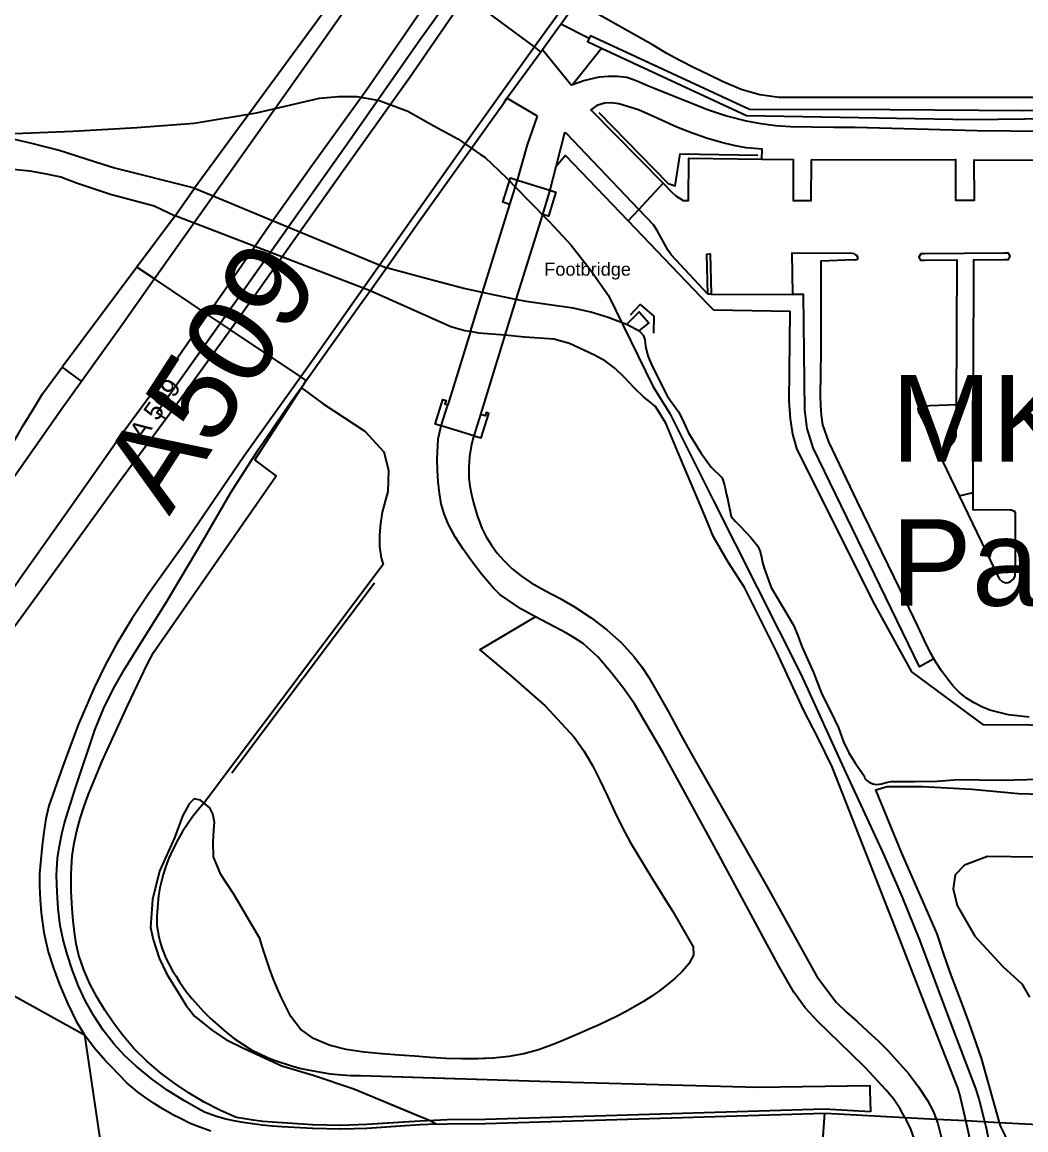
# Model space of a CAD drawing. Header units: millimetres. Extents: x 111502 to 977541, y 8702 to 1044108.
# Drawn here: x 489113.6 to 489229.6, y 240366.6 to 240494.7 of the extents above; entities that cross this region are included whole.
import ezdxf

# ---------------------------------------------------------------- set-up
doc = ezdxf.new("R2010")
doc.units = ezdxf.units.MM
doc.header["$LTSCALE"] = 0.25
doc.linetypes.add('DASHED2', pattern=[9.525, 6.35, -3.175])
doc.layers.add('E HVSS As Laid HV', color=10, linetype='Continuous')
doc.layers.add('X HVSS Site Background', color=8, linetype='Continuous')
doc.styles.add('Arial', font='arial.ttf')
doc.styles.add('OS Master Map$1$Standard', font='txt')

# ---------------------------------------------------------------- blocks, each defined once
blk = doc.blocks.new('OS MAP 060722')
at = {"layer": 'X HVSS Site Background', "flags": 128}
for points in [[(322.97, 1349.19), (313.62, 1351.54), (313.62, 1351.54), (311.52, 1352.19), (311.52, 1352.19), (307.22, 1353.59), (307.22, 1353.59), (305.52, 1353.99), (305.52, 1353.99), (304.02, 1354.39), (304.02, 1354.39), (301.52, 1354.99)], [(420.08, 1359.67), (417.22, 1359.66), (417.22, 1359.66), (390.55, 1359.66), (390.55, 1359.66), (388.32, 1359.97), (388.32, 1359.97), (386.16, 1360.6), (386.16, 1360.6), (384.08, 1361.49), (384.08, 1361.49), (382.43, 1362.28), (382.43, 1362.28), (380.79, 1363.08), (380.79, 1363.08), (379.16, 1363.91), (379.16, 1363.91), (377.56, 1364.78), (377.56, 1364.78), (376, 1365.73), (376, 1365.73), (369.13, 1369.57)], [(365.31, 1368.17), (369.23, 1373.69)], [(375.51, 1383.61), (374.51, 1382.42), (374.51, 1382.42), (373.05, 1380.51), (373.05, 1380.51), (371.63, 1378.58), (371.63, 1378.58), (368.11, 1373.69), (368.11, 1373.69), (368.11, 1373.68), (368.11, 1373.68), (364.6, 1368.78), (364.6, 1368.78), (362.27, 1365.52)], [(344.4, 1378.84), (341.47, 1374.44), (341.47, 1374.44), (340.92, 1373.69), (340.92, 1373.69), (322.97, 1349.19)], [(345.91, 1377.72), (345.44, 1377.03), (345.44, 1377.03), (343.09, 1373.69), (343.09, 1373.69), (337.96, 1366.38), (337.96, 1366.38), (326.84, 1350.67), (326.84, 1350.67), (318.36, 1338.69)], [(324.48, 1334.59), (326.11, 1336.94), (326.11, 1336.94), (331.52, 1344.77), (331.52, 1344.77), (336.32, 1351.53), (336.32, 1351.53), (342.84, 1360.57), (342.84, 1360.57), (347.33, 1367.04), (347.33, 1367.04), (351.67, 1373.42)], [(353.25, 1372.24), (349.02, 1366.3), (349.02, 1366.3), (340.63, 1354.28), (340.63, 1354.28), (330.42, 1339.88), (330.42, 1339.88), (325.96, 1333.59)], [(354.32, 1371.44), (347.84, 1361.99), (347.84, 1361.99), (340.26, 1351.33), (340.26, 1351.33), (328.38, 1334.56), (328.38, 1334.56), (327.12, 1332.81)], [(362.27, 1365.52), (354.32, 1371.44)], [(363.18, 1365.22), (364.96, 1367.69), (364.96, 1367.69), (365.31, 1368.17)], [(368.58, 1366.49), (365.31, 1368.17)], [(456.08, 1358.31), (456.07, 1358.43), (456.07, 1358.43), (439.66, 1358.28), (439.66, 1358.28), (418.74, 1358.14), (418.74, 1358.14), (403.39, 1358.25), (403.39, 1358.25), (387.12, 1358.3), (387.12, 1358.3), (368.74, 1366.79), (368.74, 1366.79), (368.58, 1366.49)], [(362.27, 1365.52), (355.15, 1355.55), (355.15, 1355.55), (347.77, 1345.15), (347.77, 1345.15), (336.8, 1329.54), (336.8, 1329.54), (335.25, 1327.37)], [(363, 1364.97), (362.27, 1365.52)], [(366.66, 1361.19), (370, 1365.39)], [(368.58, 1366.49), (368.38, 1366.14), (368.38, 1366.14), (370, 1365.39)], [(370, 1365.39), (386.77, 1357.59), (386.77, 1357.59), (412.78, 1357.13), (412.78, 1357.13), (440.46, 1357.48), (440.46, 1357.48), (441.79, 1357.48)], [(359.09, 1359.58), (363, 1364.97)], [(363, 1364.97), (363.18, 1365.22)], [(363.18, 1365.22), (366.51, 1361.14), (366.51, 1361.14), (366.66, 1361.19)], [(366.66, 1361.19), (367.98, 1361.64), (367.98, 1361.64), (369.8, 1362.05), (369.8, 1362.05), (370.83, 1362.13), (370.83, 1362.13), (371.87, 1362.15), (371.87, 1362.15), (372.93, 1362.04), (372.93, 1362.04), (373.71, 1361.76), (373.71, 1361.76), (374.48, 1361.44), (374.48, 1361.44), (375.24, 1361.1), (375.24, 1361.1), (376.01, 1360.78), (376.01, 1360.78), (382.27, 1358.3), (382.27, 1358.3), (384.47, 1357.56), (384.47, 1357.56), (386.72, 1356.99), (386.72, 1356.99), (388.42, 1356.66), (388.42, 1356.66), (390.14, 1356.44), (390.14, 1356.44), (391.87, 1356.33), (391.87, 1356.33), (394.36, 1356.28), (394.36, 1356.28), (396.85, 1356.26), (396.85, 1356.26), (399.34, 1356.23), (399.34, 1356.23), (413.44, 1355.87), (413.44, 1355.87), (421.17, 1355.8)], [(345.15, 1339.98), (348.99, 1345.42), (348.99, 1345.42), (358.75, 1359.1), (358.75, 1359.1), (359.09, 1359.58)], [(362.62, 1357.5), (359.09, 1359.58)], [(388.54, 1352.55), (388.58, 1353.7), (388.58, 1353.7), (386.72, 1353.86), (386.72, 1353.86), (385.29, 1354.12), (385.29, 1354.12), (383.89, 1354.46), (383.89, 1354.46), (382.14, 1354.97), (382.14, 1354.97), (380.43, 1355.57), (380.43, 1355.57), (378.73, 1356.23), (378.73, 1356.23), (376.52, 1357.26), (376.52, 1357.26), (374.29, 1358.26), (374.29, 1358.26), (372.02, 1358.96), (372.02, 1358.96), (371.18, 1359.04), (371.18, 1359.04), (370.35, 1359.01), (370.35, 1359.01), (369.49, 1358.76), (369.49, 1358.76), (368.78, 1358.26), (368.78, 1358.26), (377.15, 1349.75)], [(302.02, 1351.39), (303.92, 1351.19), (303.92, 1351.19), (305.62, 1350.89), (305.62, 1350.89), (307.52, 1350.49), (307.52, 1350.49), (309.32, 1349.79), (309.32, 1349.79), (313.27, 1348.49), (313.27, 1348.49), (318.32, 1347.14), (318.32, 1347.14), (320.72, 1345.99)], [(369.69, 1357.95), (377.72, 1349.72), (377.72, 1349.72), (378.53, 1349.46), (378.53, 1349.46), (379.09, 1353.15), (379.09, 1353.15), (388.08, 1353)], [(360.29, 1350.12), (361.46, 1354.22), (361.46, 1354.22), (362.62, 1357.5)], [(374.33, 1346.73), (365.96, 1355.5), (365.96, 1355.5), (365.74, 1355.59), (365.74, 1355.59), (364.74, 1351.67)], [(373.1, 1345.42), (365.86, 1352.98), (365.86, 1352.98), (364.74, 1351.67)], [(377.15, 1349.75), (378.12, 1348.76), (378.12, 1348.76), (378.59, 1348.32), (378.59, 1348.32), (379.45, 1347.76), (379.45, 1347.76), (379.75, 1347.76), (379.75, 1347.76), (380.05, 1347.76), (380.05, 1347.76), (380.1, 1352.66), (380.1, 1352.66), (388.54, 1352.55)], [(388.54, 1352.55), (392.18, 1352.51), (392.18, 1352.51), (392.18, 1347.76), (392.18, 1347.76), (394.25, 1347.76), (394.25, 1347.76), (394.3, 1352.46), (394.3, 1352.46), (410.92, 1352.5), (410.92, 1352.5), (410.92, 1347.8), (410.92, 1347.8), (413.14, 1347.8), (413.14, 1347.8), (413.09, 1352.45), (413.09, 1352.45), (428.6, 1352.44)], [(364.74, 1351.67), (364.05, 1348.96)], [(359.42, 1347.32), (358.62, 1347.57), (358.62, 1347.57), (359.49, 1350.37), (359.49, 1350.37), (360.29, 1350.12)], [(359.42, 1347.32), (360.29, 1350.12)], [(360.29, 1350.12), (364.05, 1348.96)], [(320.72, 1345.99), (322.97, 1349.19)], [(322.97, 1349.19), (325.4, 1348.18), (325.4, 1348.18), (332.07, 1345.41), (332.07, 1345.41), (336.08, 1343.75), (336.08, 1343.75), (342.92, 1340.9), (342.92, 1340.9), (345.15, 1339.98)], [(364.05, 1348.96), (364.75, 1348.74), (364.75, 1348.74), (363.88, 1345.94), (363.88, 1345.94), (363.18, 1346.16)], [(364.05, 1348.96), (363.18, 1346.16)], [(374.33, 1346.73), (377.15, 1349.75)], [(356.27, 1337.11), (359.42, 1347.32)], [(363.18, 1346.16), (360.13, 1336.31)], [(373.1, 1345.42), (374.33, 1346.73)], [(382.32, 1336.95), (378.08, 1341.49), (378.08, 1341.49), (377.71, 1342), (377.71, 1342), (376.44, 1344.28), (376.44, 1344.28), (376.02, 1344.96), (376.02, 1344.96), (374.33, 1346.73)], [(320.72, 1345.99), (316.31, 1340.07)], [(343.27, 1337.32), (320.72, 1345.99)], [(407.98, 1291.73), (405.9, 1293.26), (405.9, 1293.26), (401.6, 1301.04), (401.6, 1301.04), (392.62, 1318.98), (392.62, 1318.98), (392.11, 1320.75), (392.11, 1320.75), (391.86, 1322.52), (391.86, 1322.52), (391.71, 1324.59), (391.71, 1324.59), (391.82, 1334.94), (391.82, 1334.94), (382.98, 1335.1), (382.98, 1335.1), (382.36, 1335.74), (382.36, 1335.74), (373.1, 1345.42)], [(382.32, 1336.95), (382.17, 1341.55), (382.17, 1341.55), (382.58, 1341.6), (382.58, 1341.6), (382.67, 1336.95)], [(392.12, 1336.9), (392.07, 1341.7), (392.07, 1341.7), (398.94, 1341.69), (398.94, 1341.69), (399.2, 1341.64), (399.2, 1341.64), (399.35, 1341.54), (399.35, 1341.54), (399.5, 1341.44), (399.5, 1341.44), (399.6, 1341.24), (399.6, 1341.24), (399.6, 1340.99), (399.6, 1340.99), (399.49, 1340.89), (399.49, 1340.89), (399.32, 1340.86), (399.32, 1340.86), (399.14, 1340.89), (399.14, 1340.89), (395.36, 1340.74), (395.36, 1340.74), (395.35, 1335.89), (395.35, 1335.89), (395.35, 1330.33), (395.35, 1330.33), (395.33, 1327.75), (395.33, 1327.75), (395.3, 1325.18), (395.3, 1325.18), (395.32, 1324.06), (395.32, 1324.06), (395.4, 1322.95), (395.4, 1322.95), (395.55, 1321.84), (395.55, 1321.84), (396.26, 1319.87), (396.26, 1319.87), (399.54, 1313), (399.54, 1313), (404.54, 1302.69), (404.54, 1302.69), (405.53, 1300.62), (405.53, 1300.62), (406.52, 1298.55), (406.52, 1298.55), (407.52, 1296.48), (407.52, 1296.48), (408.06, 1295.43), (408.06, 1295.43), (408.44, 1294.77)], [(412.99, 1314.01), (413.04, 1340.91), (413.04, 1340.91), (416.61, 1340.95), (416.61, 1340.95), (417.04, 1340.95), (417.04, 1340.95), (417.25, 1341.32), (417.25, 1341.32), (417.04, 1341.69), (417.04, 1341.69), (416.61, 1341.69), (416.61, 1341.69), (407.34, 1341.59), (407.34, 1341.59), (406.91, 1341.59), (406.91, 1341.59), (406.69, 1341.22), (406.69, 1341.22), (406.91, 1340.85), (406.91, 1340.85), (407.34, 1340.85), (407.34, 1340.85), (411.09, 1340.89), (411.09, 1340.89), (411.01, 1324.13)], [(316.31, 1340.07), (307.68, 1328.49)], [(318.36, 1338.69), (316.31, 1340.07)], [(343.27, 1337.32), (345.15, 1339.98)], [(356.27, 1337.11), (354.11, 1337.59), (354.11, 1337.59), (350.02, 1338.66), (350.02, 1338.66), (345.15, 1339.98)], [(318.36, 1338.69), (314.61, 1333.4), (314.61, 1333.4), (309.89, 1326.82)], [(324.48, 1334.59), (318.36, 1338.69)], [(335.88, 1326.94), (342.17, 1335.77), (342.17, 1335.77), (343.27, 1337.32)], [(354.87, 1332.6), (354.2, 1332.71), (354.2, 1332.71), (352.6, 1333.16), (352.6, 1333.16), (343.27, 1337.32)], [(354.87, 1332.6), (356.27, 1337.11)], [(360.13, 1336.31), (357.69, 1336.8), (357.69, 1336.8), (356.27, 1337.11)], [(360.13, 1336.31), (358.85, 1332.18)], [(372.9, 1333.41), (370.78, 1334.25), (370.78, 1334.25), (368.78, 1334.86), (368.78, 1334.86), (366.74, 1335.32), (366.74, 1335.32), (364.02, 1335.71), (364.02, 1335.71), (361.29, 1336.08), (361.29, 1336.08), (360.13, 1336.31)], [(382.67, 1336.95), (382.32, 1336.95)], [(382.67, 1336.95), (392.12, 1336.9)], [(408.44, 1294.77), (406.76, 1293.85), (406.76, 1293.85), (394.48, 1319.16), (394.48, 1319.16), (393.77, 1321.4), (393.77, 1321.4), (393.5, 1323.52), (393.5, 1323.52), (393.35, 1336.91), (393.35, 1336.91), (392.12, 1336.9)], [(302.81, 1304.11), (308.52, 1312.14), (308.52, 1312.14), (314.79, 1321.08), (314.79, 1321.08), (320.4, 1328.7), (320.4, 1328.7), (324.48, 1334.59)], [(325.96, 1333.59), (324.48, 1334.59)], [(372.9, 1333.41), (374.38, 1334.88), (374.38, 1334.88), (375.49, 1333.62), (375.49, 1333.62), (374.33, 1332.68)], [(373.37, 1334.53), (374.48, 1335.74), (374.48, 1335.74), (376.05, 1334.38), (376.05, 1334.38), (376.04, 1332.41)], [(325.96, 1333.59), (320.11, 1325.34), (320.11, 1325.34), (318.6, 1323.22), (318.6, 1323.22), (319.64, 1322.47)], [(327.12, 1332.81), (325.96, 1333.59)], [(374.33, 1332.68), (373.06, 1333.34), (373.06, 1333.34), (372.9, 1333.41)], [(327.12, 1332.81), (320.85, 1324.11), (320.85, 1324.11), (319.64, 1322.47)], [(335.25, 1327.37), (327.12, 1332.81)], [(354.87, 1332.6), (352.25, 1324.14)], [(358.85, 1332.18), (355.83, 1332.44), (355.83, 1332.44), (354.87, 1332.6)], [(358.85, 1332.18), (356.01, 1323.01)], [(396.71, 1282.19), (396.68, 1282.27), (396.68, 1282.27), (395.06, 1285.6), (395.06, 1285.6), (393.35, 1288.88), (393.35, 1288.88), (390.27, 1295.55), (390.27, 1295.55), (386.53, 1303.03), (386.53, 1303.03), (384.67, 1305.93), (384.67, 1305.93), (382.95, 1308.89), (382.95, 1308.89), (382.14, 1310.84), (382.14, 1310.84), (381.33, 1312.78), (381.33, 1312.78), (380.27, 1315.31), (380.27, 1315.31), (378.81, 1318.79), (378.81, 1318.79), (377.45, 1322.03), (377.45, 1322.03), (376.24, 1323.95), (376.24, 1323.95), (375.6, 1324.49), (375.6, 1324.49), (374.92, 1325.01), (374.92, 1325.01), (373.78, 1326.12), (373.78, 1326.12), (372.68, 1327.28), (372.68, 1327.28), (371.54, 1328.39), (371.54, 1328.39), (370.46, 1329.19), (370.46, 1329.19), (369.28, 1329.84), (369.28, 1329.84), (368.05, 1330.42), (368.05, 1330.42), (366.33, 1331.22), (366.33, 1331.22), (364.52, 1331.73), (364.52, 1331.73), (363.39, 1331.82), (363.39, 1331.82), (362.26, 1331.9), (362.26, 1331.9), (361.13, 1331.98), (361.13, 1331.98), (358.85, 1332.18)], [(374.33, 1332.68), (374.42, 1332.64), (374.42, 1332.64), (374.81, 1332.21), (374.81, 1332.21), (375.03, 1331.68), (375.03, 1331.68), (375.08, 1330.92), (375.08, 1330.92), (375.38, 1329.81), (375.38, 1329.81), (375.76, 1328.89), (375.76, 1328.89), (376.19, 1327.99), (376.19, 1327.99), (377.65, 1325.11), (377.65, 1325.11), (378.96, 1323.29), (378.96, 1323.29), (379.52, 1322.1), (379.52, 1322.1), (380.07, 1320.92), (380.07, 1320.92), (381.49, 1318.59), (381.49, 1318.59), (382.7, 1316.92), (382.7, 1316.92), (383.96, 1315.71), (383.96, 1315.71), (384.14, 1315.11), (384.14, 1315.11), (384.29, 1314.51), (384.29, 1314.51), (384.43, 1313.9), (384.43, 1313.9), (384.57, 1313.29), (384.57, 1313.29), (385.02, 1311.21), (385.02, 1311.21), (385.49, 1310.63), (385.49, 1310.63), (386.03, 1310.1), (386.03, 1310.1), (387.29, 1308.79), (387.29, 1308.79), (388.1, 1307.78), (388.1, 1307.78), (388.34, 1307.17), (388.34, 1307.17), (388.51, 1306.54), (388.51, 1306.54), (388.64, 1305.89), (388.64, 1305.89), (388.81, 1305.25), (388.81, 1305.25), (389.62, 1303.03), (389.62, 1303.03), (390.35, 1301.79), (390.35, 1301.79), (391.08, 1300.55), (391.08, 1300.55), (392.19, 1298.68), (392.19, 1298.68), (392.71, 1297.47), (392.71, 1297.47), (393.15, 1296.21), (393.15, 1296.21), (394.51, 1293.18), (394.51, 1293.18), (395.47, 1290.7), (395.47, 1290.7), (396.48, 1288.73), (396.48, 1288.73), (397.39, 1286.81), (397.39, 1286.81), (397.99, 1285.19), (397.99, 1285.19), (398.62, 1283.9), (398.62, 1283.9), (398.66, 1283.84)], [(302.57, 1320.73), (303.18, 1321.75), (303.18, 1321.75), (304.37, 1323.68), (304.37, 1323.68), (305.4, 1325.42), (305.4, 1325.42), (307.68, 1328.49)], [(307.68, 1328.49), (308.45, 1327.91), (308.45, 1327.91), (309.89, 1326.82)], [(335.25, 1327.37), (328.67, 1318.18), (328.67, 1318.18), (321.74, 1307.98), (321.74, 1307.98), (317.65, 1302.27), (317.65, 1302.27), (315.74, 1299.41), (315.74, 1299.41), (313.96, 1296.46), (313.96, 1296.46), (312.62, 1293.96), (312.62, 1293.96), (311.38, 1291.41), (311.38, 1291.41), (309.51, 1287.12), (309.51, 1287.12), (307.74, 1282.37), (307.74, 1282.37), (306.12, 1277.77), (306.12, 1277.77), (305.77, 1276.26), (305.77, 1276.26), (305.55, 1274.72), (305.55, 1274.72), (305.36, 1273.18), (305.36, 1273.18), (305.06, 1269.94), (305.06, 1269.94), (305.05, 1268.43), (305.05, 1268.43), (305.13, 1266.91), (305.13, 1266.91), (305.26, 1265.4), (305.26, 1265.4), (305.57, 1263.13), (305.57, 1263.13), (306.07, 1260.9), (306.07, 1260.9), (306.67, 1258.99), (306.67, 1258.99), (307.38, 1257.11), (307.38, 1257.11), (308.28, 1254.96), (308.28, 1254.96), (309.3, 1252.87), (309.3, 1252.87), (310.26, 1251.28)], [(347.81, 1240.81), (342.9, 1240.48), (342.9, 1240.48), (339.9, 1240.37), (339.9, 1240.37), (336.6, 1240.45), (336.6, 1240.45), (333.11, 1240.67), (333.11, 1240.67), (331.96, 1240.75), (331.96, 1240.75), (330.82, 1240.86), (330.82, 1240.86), (329.69, 1240.99), (329.69, 1240.99), (328.59, 1241.15), (328.59, 1241.15), (327.5, 1241.35), (327.5, 1241.35), (326.44, 1241.6), (326.44, 1241.6), (325.4, 1241.9), (325.4, 1241.9), (324.14, 1242.34), (324.14, 1242.34), (323.7, 1242.57), (323.7, 1242.57), (321.73, 1243.69), (321.73, 1243.69), (319.81, 1244.9), (319.81, 1244.9), (317.97, 1246.23), (317.97, 1246.23), (316.23, 1247.68), (316.23, 1247.68), (314.89, 1248.92), (314.89, 1248.92), (313.65, 1250.26), (313.65, 1250.26), (312.43, 1251.83), (312.43, 1251.83), (311.33, 1253.49), (311.33, 1253.49), (310.38, 1255.18), (310.38, 1255.18), (309.56, 1256.93), (309.56, 1256.93), (308.86, 1258.75), (308.86, 1258.75), (308.25, 1260.61), (308.25, 1260.61), (307.79, 1262.27), (307.79, 1262.27), (307.44, 1263.95), (307.44, 1263.95), (307.22, 1265.86), (307.22, 1265.86), (307.09, 1267.79), (307.09, 1267.79), (307.03, 1269.76), (307.03, 1269.76), (307.14, 1271.73), (307.14, 1271.73), (307.35, 1273.14), (307.35, 1273.14), (307.64, 1274.54), (307.64, 1274.54), (308, 1275.92), (308, 1275.92), (309.23, 1279.86), (309.23, 1279.86), (311.49, 1286.63), (311.49, 1286.63), (312.45, 1289), (312.45, 1289), (313.61, 1291.33), (313.61, 1291.33), (314.85, 1293.49), (314.85, 1293.49), (316.14, 1295.62), (316.14, 1295.62), (319.68, 1301.28), (319.68, 1301.28), (322.24, 1305.57), (322.24, 1305.57), (323.93, 1308.4), (323.93, 1308.4), (327.16, 1314), (327.16, 1314), (330.4, 1319.05), (330.4, 1319.05), (334.08, 1324.41), (334.08, 1324.41), (335.59, 1326.53), (335.59, 1326.53), (335.88, 1326.94)], [(335.88, 1326.94), (335.25, 1327.37)], [(309.89, 1326.82), (307.54, 1323.55), (307.54, 1323.55), (300.16, 1313.04)], [(329.95, 1317.77), (335.33, 1326.1), (335.33, 1326.1), (337.85, 1324.25), (337.85, 1324.25), (342.66, 1321.1), (342.66, 1321.1), (344.85, 1318.71), (344.85, 1318.71), (345.41, 1316.58), (345.41, 1316.58), (345.32, 1314.12), (345.32, 1314.12), (344.99, 1312.99), (344.99, 1312.99), (344.68, 1311.74), (344.68, 1311.74), (344.46, 1310.42), (344.46, 1310.42), (344.35, 1309.09), (344.35, 1309.09), (344.37, 1307.76), (344.37, 1307.76), (344.55, 1306.46), (344.55, 1306.46), (344.79, 1305.67), (344.79, 1305.67), (324.08, 1278.11), (324.08, 1278.11), (323.34, 1277.26), (323.34, 1277.26), (322.72, 1276.49), (322.72, 1276.49), (322.15, 1275.67), (322.15, 1275.67), (321.59, 1274.8), (321.59, 1274.8), (321.08, 1273.93), (321.08, 1273.93), (320.42, 1272.66), (320.42, 1272.66), (320.01, 1271.73), (320.01, 1271.73), (319.65, 1270.81), (319.65, 1270.81), (319.34, 1269.82), (319.34, 1269.82), (318.98, 1268.29), (318.98, 1268.29), (318.82, 1267.36), (318.82, 1267.36), (318.72, 1266.49), (318.72, 1266.49), (318.62, 1264.96), (318.62, 1264.96), (318.62, 1263.95), (318.62, 1263.95), (318.83, 1262.64), (318.83, 1262.64), (318.99, 1262), (318.99, 1262), (319.2, 1261.37), (319.2, 1261.37), (319.71, 1260.08), (319.71, 1260.08), (320.08, 1259.36), (320.08, 1259.36), (320.44, 1258.68), (320.44, 1258.68), (320.85, 1258.07), (320.85, 1258.07), (321.25, 1257.42), (321.25, 1257.42), (322.02, 1256.29), (322.02, 1256.29), (322.69, 1255.47), (322.69, 1255.47), (323.35, 1254.71), (323.35, 1254.71), (324.06, 1253.94), (324.06, 1253.94), (324.78, 1253.23), (324.78, 1253.23), (326.65, 1251.56), (326.65, 1251.56), (327.58, 1250.83), (327.58, 1250.83), (329.47, 1249.61), (329.47, 1249.61), (330.51, 1249.09), (330.51, 1249.09), (331.42, 1248.68), (331.42, 1248.68), (332.3, 1248.32), (332.3, 1248.32), (334.18, 1247.71), (334.18, 1247.71), (335.1, 1247.45), (335.1, 1247.45), (336.08, 1247.25), (336.08, 1247.25), (338.65, 1246.79), (338.65, 1246.79), (341, 1246.59), (341, 1246.59), (342.16, 1246.59), (342.16, 1246.59), (354.19, 1246.21)], [(351.49, 1321.71), (350.8, 1321.91), (350.8, 1321.91), (351.66, 1324.75), (351.66, 1324.75), (352.04, 1324.63), (352.04, 1324.63), (351.92, 1324.24), (351.92, 1324.24), (352.25, 1324.14)], [(351.49, 1321.71), (352.25, 1324.14)], [(355.26, 1320.57), (356.12, 1320.31), (356.12, 1320.31), (356.98, 1323.15), (356.98, 1323.15), (356.67, 1323.24), (356.67, 1323.24), (356.55, 1322.85), (356.55, 1322.85), (356.01, 1323.01)], [(411.01, 1324.13), (406.97, 1323.98), (406.97, 1323.98), (406.72, 1323.93), (406.72, 1323.93), (406.62, 1323.78), (406.62, 1323.78), (406.57, 1323.63), (406.57, 1323.63), (406.67, 1323.32), (406.67, 1323.32), (406.77, 1323.12), (406.77, 1323.12), (408.89, 1318.73)], [(411.01, 1324.13), (410.96, 1320.56), (410.96, 1320.56), (410.75, 1319.9), (410.75, 1319.9), (410.43, 1319.49), (410.43, 1319.49), (409.91, 1319.15), (409.91, 1319.15), (408.89, 1318.73)], [(319.64, 1322.47), (314.48, 1315.52), (314.48, 1315.52), (305.64, 1303.25), (305.64, 1303.25), (300.03, 1295.62)], [(356.01, 1323.01), (355.26, 1320.57)], [(362.4, 1299.63), (360.68, 1300.54), (360.68, 1300.54), (358.25, 1302.2), (358.25, 1302.2), (357.52, 1302.94), (357.52, 1302.94), (356.18, 1304.53), (356.18, 1304.53), (355.08, 1305.98), (355.08, 1305.98), (354.01, 1307.46), (354.01, 1307.46), (353.09, 1308.89), (353.09, 1308.89), (352.3, 1310.39), (352.3, 1310.39), (351.83, 1311.53), (351.83, 1311.53), (351.49, 1312.71), (351.49, 1312.71), (351.29, 1313.93), (351.29, 1313.93), (351.15, 1315.24), (351.15, 1315.24), (351.06, 1316.55), (351.06, 1316.55), (351.03, 1317.87), (351.03, 1317.87), (351.14, 1320.19), (351.14, 1320.19), (351.49, 1321.71)], [(355.26, 1320.57), (351.49, 1321.71)], [(355.26, 1320.57), (355.23, 1320.49), (355.23, 1320.49), (354.96, 1319.34), (354.96, 1319.34), (354.77, 1318.17), (354.77, 1318.17), (354.66, 1316.93), (354.66, 1316.93), (354.67, 1315.69), (354.67, 1315.69), (354.8, 1314.72), (354.8, 1314.72), (355, 1313.77), (355, 1313.77), (355.23, 1312.81), (355.23, 1312.81), (355.65, 1311.33), (355.65, 1311.33), (356.18, 1309.88), (356.18, 1309.88), (356.67, 1308.87), (356.67, 1308.87), (357.28, 1307.91), (357.28, 1307.91), (357.97, 1307), (357.97, 1307), (358.71, 1306.14), (358.71, 1306.14), (359.68, 1305.18), (359.68, 1305.18), (360.75, 1304.33), (360.75, 1304.33), (361.89, 1303.57), (361.89, 1303.57), (363.55, 1302.62), (363.55, 1302.62), (365.24, 1301.74), (365.24, 1301.74), (366.89, 1300.79), (366.89, 1300.79), (368.8, 1299.5), (368.8, 1299.5), (370.63, 1298.11), (370.63, 1298.11), (372.27, 1296.64), (372.27, 1296.64), (373.76, 1295.03), (373.76, 1295.03), (374.66, 1293.85), (374.66, 1293.85), (375.48, 1292.61), (375.48, 1292.61), (376.23, 1291.34), (376.23, 1291.34), (377.75, 1288.63), (377.75, 1288.63), (379.23, 1285.91), (379.23, 1285.91), (380.73, 1283.2), (380.73, 1283.2), (386.32, 1273.4)], [(408.89, 1318.73), (411.34, 1313.62)], [(348.37, 1241.29), (342.88, 1240.92), (342.88, 1240.92), (339.89, 1240.81), (339.89, 1240.81), (336.62, 1240.89), (336.62, 1240.89), (333.14, 1241.1), (333.14, 1241.1), (332, 1241.19), (332, 1241.19), (330.86, 1241.29), (330.86, 1241.29), (329.75, 1241.42), (329.75, 1241.42), (327.82, 1241.74), (327.82, 1241.74), (327.72, 1241.77), (327.72, 1241.77), (325.88, 1242.57), (325.88, 1242.57), (324.09, 1243.49), (324.09, 1243.49), (322.36, 1244.53), (322.36, 1244.53), (320.69, 1245.66), (320.69, 1245.66), (319.09, 1246.88), (319.09, 1246.88), (317.47, 1248.24), (317.47, 1248.24), (315.95, 1249.71), (315.95, 1249.71), (314.59, 1251.32), (314.59, 1251.32), (313.57, 1252.71), (313.57, 1252.71), (312.6, 1254.14), (312.6, 1254.14), (311.71, 1255.62), (311.71, 1255.62), (310.89, 1257.18), (310.89, 1257.18), (310.16, 1258.8), (310.16, 1258.8), (309.59, 1260.47), (309.59, 1260.47), (309.29, 1261.8), (309.29, 1261.8), (309.09, 1263.15), (309.09, 1263.15), (308.95, 1264.51), (308.95, 1264.51), (308.84, 1265.87), (308.84, 1265.87), (308.71, 1267.91), (308.71, 1267.91), (308.7, 1269.95), (308.7, 1269.95), (308.84, 1271.99), (308.84, 1271.99), (309.06, 1273.44), (309.06, 1273.44), (309.37, 1274.89), (309.37, 1274.89), (309.75, 1276.32), (309.75, 1276.32), (310.2, 1277.72), (310.2, 1277.72), (310.71, 1279.11), (310.71, 1279.11), (311.47, 1280.99), (311.47, 1280.99), (312.27, 1282.86), (312.27, 1282.86), (313.09, 1284.72), (313.09, 1284.72), (315.25, 1289.43), (315.25, 1289.43), (317.49, 1294.11), (317.49, 1294.11), (318.23, 1295.5), (318.23, 1295.5), (332.42, 1315.94), (332.42, 1315.94), (329.95, 1317.77)], [(411.34, 1313.62), (415.96, 1304.02), (415.96, 1304.02), (416.31, 1303.72), (416.31, 1303.72), (416.76, 1303.57), (416.76, 1303.57), (417.02, 1303.61), (417.02, 1303.61), (417.27, 1303.72), (417.27, 1303.72), (417.62, 1303.97), (417.62, 1303.97), (417.82, 1304.32), (417.82, 1304.32), (417.88, 1305.13), (417.88, 1305.13), (417.88, 1311.6), (417.88, 1311.6), (417.78, 1311.8), (417.78, 1311.8), (417.57, 1311.9), (417.57, 1311.9), (417.42, 1311.95), (417.42, 1311.95), (417.27, 1311.95), (417.27, 1311.95), (412.98, 1312), (412.98, 1312), (412.99, 1314.01)], [(411.34, 1313.62), (412.99, 1314.01)], [(343.78, 1303.5), (327.29, 1281.54)], [(362.4, 1299.63), (355.95, 1295.82), (355.95, 1295.82), (359.75, 1292.61), (359.75, 1292.61), (363.5, 1289.35), (363.5, 1289.35), (366.86, 1285.72), (366.86, 1285.72), (367.98, 1284.12), (367.98, 1284.12), (368.97, 1282.43), (368.97, 1282.43), (369.86, 1280.68), (369.86, 1280.68), (370.7, 1278.89), (370.7, 1278.89), (371.53, 1277.1), (371.53, 1277.1), (372.39, 1275.32), (372.39, 1275.32), (373.32, 1273.59), (373.32, 1273.59), (375.76, 1269.56), (375.76, 1269.56), (377.83, 1266.22)], [(383.97, 1271.41), (383.05, 1273.1), (383.05, 1273.1), (377.14, 1283.91), (377.14, 1283.91), (373.81, 1289.57), (373.81, 1289.57), (372.5, 1291.43), (372.5, 1291.43), (371.08, 1293.21), (371.08, 1293.21), (369.59, 1294.99), (369.59, 1294.99), (367.9, 1296.54), (367.9, 1296.54), (366.95, 1297.16), (366.95, 1297.16), (365.97, 1297.72), (365.97, 1297.72), (362.4, 1299.63)], [(409.55, 1293.06), (409.3, 1293.4), (409.3, 1293.4), (408.65, 1294.4), (408.65, 1294.4), (408.44, 1294.77)], [(356.99, 1248.58), (355.7, 1248.51), (355.7, 1248.51), (353.88, 1248.51), (353.88, 1248.51), (352.06, 1248.57), (352.06, 1248.57), (350.24, 1248.68), (350.24, 1248.68), (348.43, 1248.81), (348.43, 1248.81), (346.64, 1248.95), (346.64, 1248.95), (344.66, 1249.1), (344.66, 1249.1), (342.59, 1249.3), (342.59, 1249.3), (340.51, 1249.61), (340.51, 1249.61), (338.53, 1250.11), (338.53, 1250.11), (336.73, 1250.87), (336.73, 1250.87), (335.23, 1251.94), (335.23, 1251.94), (334.11, 1253.4), (334.11, 1253.4), (333.56, 1254.48), (333.56, 1254.48), (333.04, 1255.58), (333.04, 1255.58), (332.54, 1256.69), (332.54, 1256.69), (332.08, 1257.82), (332.08, 1257.82), (331.65, 1258.96), (331.65, 1258.96), (331.25, 1260.11), (331.25, 1260.11), (330.87, 1261.27), (330.87, 1261.27), (330.51, 1262.44), (330.51, 1262.44), (327.56, 1267.47), (327.56, 1267.47), (326, 1269.85), (326, 1269.85), (325.16, 1271.87), (325.16, 1271.87), (325.12, 1273.56), (325.12, 1273.56), (325.21, 1274.95), (325.21, 1274.95), (325.29, 1275.9), (325.29, 1275.9), (325.09, 1276.86), (325.09, 1276.86), (324.75, 1277.53), (324.75, 1277.53), (323.65, 1278.44), (323.65, 1278.44), (322.95, 1278.58), (322.95, 1278.58), (322.35, 1278), (322.35, 1278), (321.59, 1276.57), (321.59, 1276.57), (320.65, 1274.09), (320.65, 1274.09), (318.94, 1270.23), (318.94, 1270.23), (318.13, 1266.94), (318.13, 1266.94), (317.87, 1263.71), (317.87, 1263.71), (318.21, 1262.32), (318.21, 1262.32), (318.89, 1260.17), (318.89, 1260.17), (319.77, 1258.32), (319.77, 1258.32), (321.15, 1256.09), (321.15, 1256.09), (322.02, 1254.7), (322.02, 1254.7), (322.97, 1253.45), (322.97, 1253.45), (325.04, 1251.79), (325.04, 1251.79), (326.6, 1250.76), (326.6, 1250.76), (328.62, 1249.74), (328.62, 1249.74), (333.08, 1247.71), (333.08, 1247.71), (336.67, 1246.63), (336.67, 1246.63), (341.38, 1245.06), (341.38, 1245.06), (349.04, 1241.86)], [(289.36, 1262.84), (310.26, 1251.28)], [(324.84, 1240.15), (323.58, 1240.6), (323.58, 1240.6), (322.48, 1241.06), (322.48, 1241.06), (321.41, 1241.57), (321.41, 1241.57), (320.4, 1242.1), (320.4, 1242.1), (320.36, 1242.12), (320.36, 1242.12), (319.33, 1242.71), (319.33, 1242.71), (318.32, 1243.34), (318.32, 1243.34), (317.34, 1244.01), (317.34, 1244.01), (316.39, 1244.72), (316.39, 1244.72), (315.14, 1245.75), (315.14, 1245.75), (313.4, 1247.55), (313.4, 1247.55), (312.68, 1248.27), (312.68, 1248.27), (311.37, 1249.79), (311.37, 1249.79), (310.26, 1251.28)], [(310.26, 1251.28), (312.45, 1236.43)]]:
    blk.add_lwpolyline(points, dxfattribs=at)
at = {"layer": 'X HVSS Site Background'}
for points in [[(420.08, 1359.67), (417.22, 1359.66), (390.55, 1359.66), (388.32, 1359.97), (386.16, 1360.6), (384.08, 1361.49), (382.43, 1362.28), (380.79, 1363.08), (379.16, 1363.91), (377.56, 1364.78), (376, 1365.73), (369.13, 1369.57), (371.59, 1373.69), (375.4, 1380.08)], [(365.31, 1368.17), (369.23, 1373.69), (371.53, 1376.93), (374.67, 1381.63), (375.89, 1383.12), (377.25, 1384.5), (378.71, 1385.77), (379.86, 1386.68), (381.06, 1387.52), (382.33, 1388.26), (383.66, 1388.85), (385.23, 1389.41), (386.81, 1389.93), (388.41, 1390.36), (390.89, 1390.87), (392.02, 1390.95), (393.16, 1390.92), (394.44, 1390.74), (395.72, 1390.51), (397, 1390.31), (402.61, 1389.65), (406.44, 1389.45), (408.52, 1389.49), (410.59, 1389.65)], [(375.51, 1383.61), (374.51, 1382.42), (373.05, 1380.51), (371.63, 1378.58), (368.11, 1373.69), (368.11, 1373.68), (364.6, 1368.78), (362.27, 1365.52)], [(344.4, 1378.84), (341.47, 1374.44), (340.92, 1373.69), (322.97, 1349.19)], [(345.91, 1377.72), (345.44, 1377.03), (343.09, 1373.69), (337.96, 1366.38), (326.84, 1350.67), (318.36, 1338.69)], [(324.48, 1334.59), (326.11, 1336.94), (331.52, 1344.77), (336.32, 1351.53), (342.84, 1360.57), (347.33, 1367.04), (351.67, 1373.42)], [(353.25, 1372.24), (349.02, 1366.3), (340.63, 1354.28), (330.42, 1339.88), (325.96, 1333.59)], [(354.32, 1371.44), (347.84, 1361.99), (340.26, 1351.33), (328.38, 1334.56), (327.12, 1332.81)], [(362.27, 1365.52), (354.32, 1371.44)], [(363.18, 1365.22), (364.96, 1367.69), (365.31, 1368.17)], [(368.58, 1366.49), (365.31, 1368.17)], [(456.08, 1358.31), (456.07, 1358.43), (439.66, 1358.28), (418.74, 1358.14), (403.39, 1358.25), (387.12, 1358.3), (368.74, 1366.79), (368.58, 1366.49)], [(362.27, 1365.52), (355.15, 1355.55), (347.77, 1345.15), (336.8, 1329.54), (335.25, 1327.37)], [(363, 1364.97), (362.27, 1365.52)], [(366.66, 1361.19), (370, 1365.39)], [(368.58, 1366.49), (368.38, 1366.14), (370, 1365.39)], [(370, 1365.39), (386.77, 1357.59), (412.78, 1357.13), (440.46, 1357.48), (441.79, 1357.48)], [(359.09, 1359.58), (363, 1364.97)], [(363, 1364.97), (363.18, 1365.22)], [(363.18, 1365.22), (366.51, 1361.14), (366.66, 1361.19)], [(366.66, 1361.19), (367.98, 1361.64), (369.8, 1362.05), (370.83, 1362.13), (371.87, 1362.15), (372.93, 1362.04), (373.71, 1361.76), (374.48, 1361.44), (375.24, 1361.1), (376.01, 1360.78), (382.27, 1358.3), (384.47, 1357.56), (386.72, 1356.99), (388.42, 1356.66), (390.14, 1356.44), (391.87, 1356.33), (394.36, 1356.28), (396.85, 1356.26), (399.34, 1356.23), (413.44, 1355.87), (421.17, 1355.8), (428.9, 1355.86), (441.73, 1355.76), (441.79, 1357.48)], [(294.42, 1355.19), (308.92, 1355.79), (316.32, 1356.19), (322.92, 1356.69), (330.12, 1357.89), (337.42, 1359.59), (339.62, 1359.79), (341.72, 1359.79), (343.92, 1359.39), (344.42, 1359.29), (347.62, 1358.09), (350.62, 1356.39), (353.42, 1354.89), (356.02, 1353.09), (356.52, 1352.79), (359.02, 1350.39), (361.52, 1347.79), (364.02, 1345.29), (366.52, 1342.59), (368.72, 1339.79), (370.82, 1336.79), (375.95, 1326.31)], [(345.15, 1339.98), (348.99, 1345.42), (358.75, 1359.1), (359.09, 1359.58)], [(362.62, 1357.5), (359.09, 1359.58)], [(388.54, 1352.55), (388.58, 1353.7), (386.72, 1353.86), (385.29, 1354.12), (383.89, 1354.46), (382.14, 1354.97), (380.43, 1355.57), (378.73, 1356.23), (376.52, 1357.26), (374.29, 1358.26), (372.02, 1358.96), (371.18, 1359.04), (370.35, 1359.01), (369.49, 1358.76), (368.78, 1358.26), (377.15, 1349.75)], [(369.69, 1357.95), (377.72, 1349.72), (378.53, 1349.46), (379.09, 1353.15), (388.08, 1353)], [(360.29, 1350.12), (361.46, 1354.22), (362.62, 1357.5)], [(322.97, 1349.19), (313.62, 1351.54), (311.52, 1352.19), (307.22, 1353.59), (305.52, 1353.99), (304.02, 1354.39), (301.52, 1354.99), (299.22, 1355.39), (297.62, 1355.49), (296.02, 1355.69), (294.32, 1355.89), (292.52, 1355.99), (291.12, 1355.99), (289.52, 1355.89), (280.22, 1355.79), (276.82, 1355.49), (272.62, 1354.99), (272.12, 1354.96)], [(374.33, 1346.73), (365.96, 1355.5), (365.74, 1355.59), (364.74, 1351.67)], [(373.1, 1345.42), (365.86, 1352.98), (364.74, 1351.67)], [(377.15, 1349.75), (378.12, 1348.76), (378.59, 1348.32), (379.45, 1347.76), (379.75, 1347.76), (380.05, 1347.76), (380.1, 1352.66), (388.54, 1352.55)], [(388.54, 1352.55), (392.18, 1352.51), (392.18, 1347.76), (394.25, 1347.76), (394.3, 1352.46), (410.92, 1352.5), (410.92, 1347.8), (413.14, 1347.8), (413.09, 1352.45), (428.6, 1352.44), (428.6, 1347.8), (430.72, 1347.75), (430.72, 1352.44), (446.08, 1352.54), (446.13, 1347.79), (448.25, 1347.84), (448.15, 1352.49), (449.97, 1352.44), (452.24, 1352.29), (453.6, 1352.03), (454.31, 1351.98)], [(267.81, 1350), (268.92, 1350.09), (274.42, 1350.79), (278.02, 1351.19), (279.82, 1351.29), (281.82, 1351.39), (289.42, 1351.39), (296.02, 1351.69), (297.72, 1351.79), (299.32, 1351.79), (300.62, 1351.59), (302.02, 1351.39), (303.92, 1351.19), (305.62, 1350.89), (307.52, 1350.49), (309.32, 1349.79), (313.27, 1348.49), (318.32, 1347.14), (320.72, 1345.99)], [(364.74, 1351.67), (364.05, 1348.96)], [(359.42, 1347.32), (358.62, 1347.57), (359.49, 1350.37), (360.29, 1350.12)], [(359.42, 1347.32), (360.29, 1350.12)], [(360.29, 1350.12), (364.05, 1348.96)], [(320.72, 1345.99), (322.97, 1349.19)], [(322.97, 1349.19), (325.4, 1348.18), (332.07, 1345.41), (336.08, 1343.75), (342.92, 1340.9), (345.15, 1339.98)], [(364.05, 1348.96), (364.75, 1348.74), (363.88, 1345.94), (363.18, 1346.16)], [(364.05, 1348.96), (363.18, 1346.16)], [(374.33, 1346.73), (377.15, 1349.75)], [(356.27, 1337.11), (359.42, 1347.32)], [(363.18, 1346.16), (360.13, 1336.31)], [(373.1, 1345.42), (374.33, 1346.73)], [(382.32, 1336.95), (378.08, 1341.49), (377.71, 1342), (376.44, 1344.28), (376.02, 1344.96), (374.33, 1346.73)], [(320.72, 1345.99), (316.31, 1340.07)], [(343.27, 1337.32), (320.72, 1345.99)], [(451.86, 1286.88), (414.18, 1287.15), (405.9, 1293.26), (401.6, 1301.04), (392.62, 1318.98), (392.11, 1320.75), (391.86, 1322.52), (391.71, 1324.59), (391.82, 1334.94), (382.98, 1335.1), (382.36, 1335.74), (373.1, 1345.42)], [(382.32, 1336.95), (382.17, 1341.55), (382.58, 1341.6), (382.67, 1336.95)], [(392.12, 1336.9), (392.07, 1341.7), (398.94, 1341.69), (399.2, 1341.64), (399.35, 1341.54), (399.5, 1341.44), (399.6, 1341.24), (399.6, 1340.99), (399.49, 1340.89), (399.32, 1340.86), (399.14, 1340.89), (395.36, 1340.74), (395.35, 1335.89), (395.35, 1330.33), (395.33, 1327.75), (395.3, 1325.18), (395.32, 1324.06), (395.4, 1322.95), (395.55, 1321.84), (396.26, 1319.87), (399.54, 1313), (404.54, 1302.69), (405.53, 1300.62), (406.52, 1298.55), (407.52, 1296.48), (408.06, 1295.43), (408.44, 1294.77)], [(412.99, 1314.01), (413.04, 1340.91), (416.61, 1340.95), (417.04, 1340.95), (417.25, 1341.32), (417.04, 1341.69), (416.61, 1341.69), (407.34, 1341.59), (406.91, 1341.59), (406.69, 1341.22), (406.91, 1340.85), (407.34, 1340.85), (411.09, 1340.89), (411.01, 1324.13)], [(316.31, 1340.07), (307.68, 1328.49)], [(318.36, 1338.69), (316.31, 1340.07)], [(343.27, 1337.32), (345.15, 1339.98)], [(356.27, 1337.11), (354.11, 1337.59), (350.02, 1338.66), (345.15, 1339.98)], [(318.36, 1338.69), (314.61, 1333.4), (309.89, 1326.82)], [(324.48, 1334.59), (318.36, 1338.69)], [(335.88, 1326.94), (342.17, 1335.77), (343.27, 1337.32)], [(354.87, 1332.6), (354.2, 1332.71), (352.6, 1333.16), (343.27, 1337.32)], [(354.87, 1332.6), (356.27, 1337.11)], [(360.13, 1336.31), (357.69, 1336.8), (356.27, 1337.11)], [(360.13, 1336.31), (358.85, 1332.18)], [(372.9, 1333.41), (370.78, 1334.25), (368.78, 1334.86), (366.74, 1335.32), (364.02, 1335.71), (361.29, 1336.08), (360.13, 1336.31)], [(382.67, 1336.95), (382.32, 1336.95)], [(382.67, 1336.95), (392.12, 1336.9)], [(408.44, 1294.77), (406.76, 1293.85), (394.48, 1319.16), (393.77, 1321.4), (393.5, 1323.52), (393.35, 1336.91), (392.12, 1336.9)], [(272.3, 1270.34), (273, 1270.89), (275.17, 1272.7), (277.9, 1275.04), (280.57, 1277.44), (283.27, 1279.98), (285.88, 1282.6), (289.11, 1286.13), (293.36, 1291.03), (295.59, 1293.81), (297.7, 1296.69), (300.26, 1300.4), (302.81, 1304.11), (308.52, 1312.14), (314.79, 1321.08), (320.4, 1328.7), (324.48, 1334.59)], [(325.96, 1333.59), (324.48, 1334.59)], [(372.9, 1333.41), (374.38, 1334.88), (375.49, 1333.62), (374.33, 1332.68)], [(373.37, 1334.53), (374.48, 1335.74), (376.05, 1334.38), (376.04, 1332.41)], [(325.96, 1333.59), (320.11, 1325.34), (318.6, 1323.22), (319.64, 1322.47)], [(327.12, 1332.81), (325.96, 1333.59)], [(374.33, 1332.68), (373.06, 1333.34), (372.9, 1333.41)], [(327.12, 1332.81), (320.85, 1324.11), (319.64, 1322.47)], [(335.25, 1327.37), (327.12, 1332.81)], [(354.87, 1332.6), (352.25, 1324.14)], [(358.85, 1332.18), (355.83, 1332.44), (354.87, 1332.6)], [(358.85, 1332.18), (356.01, 1323.01)], [(412.14, 1241.38), (412.02, 1241.89), (411.42, 1244.39), (411.2, 1245.18), (407.58, 1254.38), (404, 1263.62), (400.62, 1272.26), (396.68, 1282.27), (395.06, 1285.6), (393.35, 1288.88), (390.27, 1295.55), (386.53, 1303.03), (384.67, 1305.93), (382.95, 1308.89), (382.14, 1310.84), (381.33, 1312.78), (380.27, 1315.31), (378.81, 1318.79), (377.45, 1322.03), (376.24, 1323.95), (375.6, 1324.49), (374.92, 1325.01), (373.78, 1326.12), (372.68, 1327.28), (371.54, 1328.39), (370.46, 1329.19), (369.28, 1329.84), (368.05, 1330.42), (366.33, 1331.22), (364.52, 1331.73), (363.39, 1331.82), (362.26, 1331.9), (361.13, 1331.98), (358.85, 1332.18)], [(374.33, 1332.68), (374.42, 1332.64), (374.81, 1332.21), (375.03, 1331.68), (375.08, 1330.92), (375.38, 1329.81), (375.76, 1328.89), (376.19, 1327.99), (377.65, 1325.11), (378.96, 1323.29), (379.52, 1322.1), (380.07, 1320.92), (381.49, 1318.59), (382.7, 1316.92), (383.96, 1315.71), (384.14, 1315.11), (384.29, 1314.51), (384.43, 1313.9), (384.57, 1313.29), (385.02, 1311.21), (385.49, 1310.63), (386.03, 1310.1), (387.29, 1308.79), (388.1, 1307.78), (388.34, 1307.17), (388.51, 1306.54), (388.64, 1305.89), (388.81, 1305.25), (389.62, 1303.03), (390.35, 1301.79), (391.08, 1300.55), (392.19, 1298.68), (392.71, 1297.47), (393.15, 1296.21), (394.51, 1293.18), (395.47, 1290.7), (396.48, 1288.73), (397.39, 1286.81), (397.99, 1285.19), (398.62, 1283.9), (399.36, 1282.67), (400.37, 1281.25), (400.47, 1280.95), (400.7, 1280.71), (400.97, 1280.5), (401.38, 1280.31), (401.83, 1280.24), (402.37, 1280.3), (402.91, 1280.48), (403.45, 1280.6), (404.36, 1280.6), (405.27, 1280.59), (406.18, 1280.6), (408.8, 1280.64), (411.28, 1280.8), (413.7, 1280.79), (416.13, 1280.74), (422.24, 1280.89)], [(229.97, 1255.17), (233.92, 1257.33), (253.57, 1268.68), (263.46, 1275.03), (268.09, 1278.58), (271.11, 1281.18), (272.85, 1282.85), (276.62, 1286.21), (282.56, 1292.37), (286.57, 1297.05), (292.87, 1305.52), (299.98, 1316.43), (302.57, 1320.73), (303.18, 1321.75), (304.37, 1323.68), (305.4, 1325.42), (307.68, 1328.49)], [(307.68, 1328.49), (308.45, 1327.91), (309.89, 1326.82)], [(335.25, 1327.37), (328.67, 1318.18), (321.74, 1307.98), (317.65, 1302.27), (315.74, 1299.41), (313.96, 1296.46), (312.62, 1293.96), (311.38, 1291.41), (309.51, 1287.12), (307.74, 1282.37), (306.12, 1277.77), (305.77, 1276.26), (305.55, 1274.72), (305.36, 1273.18), (305.06, 1269.94), (305.05, 1268.43), (305.13, 1266.91), (305.26, 1265.4), (305.57, 1263.13), (306.07, 1260.9), (306.67, 1258.99), (307.38, 1257.11), (308.28, 1254.96), (309.3, 1252.87), (310.26, 1251.28)], [(350.94, 1240.97), (349.06, 1240.89), (342.9, 1240.48), (339.9, 1240.37), (336.6, 1240.45), (333.11, 1240.67), (331.96, 1240.75), (330.82, 1240.86), (329.69, 1240.99), (328.59, 1241.15), (327.5, 1241.35), (326.44, 1241.6), (325.4, 1241.9), (324.14, 1242.34), (323.7, 1242.57), (321.73, 1243.69), (319.81, 1244.9), (317.97, 1246.23), (316.23, 1247.68), (314.89, 1248.92), (313.65, 1250.26), (312.43, 1251.83), (311.33, 1253.49), (310.38, 1255.18), (309.56, 1256.93), (308.86, 1258.75), (308.25, 1260.61), (307.79, 1262.27), (307.44, 1263.95), (307.22, 1265.86), (307.09, 1267.79), (307.03, 1269.76), (307.14, 1271.73), (307.35, 1273.14), (307.64, 1274.54), (308, 1275.92), (309.23, 1279.86), (311.49, 1286.63), (312.45, 1289), (313.61, 1291.33), (314.85, 1293.49), (316.14, 1295.62), (319.68, 1301.28), (322.24, 1305.57), (323.93, 1308.4), (327.16, 1314), (330.4, 1319.05), (334.08, 1324.41), (335.59, 1326.53), (335.88, 1326.94)], [(335.88, 1326.94), (335.25, 1327.37)], [(309.89, 1326.82), (307.54, 1323.55), (300.16, 1313.04), (291.11, 1300.06), (287.88, 1295.87), (284.39, 1291.88), (281.94, 1289.25), (279.43, 1286.67), (276.86, 1284.16), (274.16, 1281.63), (271.38, 1279.18), (268.52, 1276.83), (265.63, 1274.61), (262.65, 1272.49), (259.58, 1270.52), (256.17, 1268.47), (252.75, 1266.43), (249.32, 1264.41), (239.62, 1258.76)], [(329.95, 1317.77), (335.33, 1326.1), (337.85, 1324.25), (342.66, 1321.1), (344.85, 1318.71), (345.41, 1316.58), (345.32, 1314.12), (344.99, 1312.99), (344.68, 1311.74), (344.46, 1310.42), (344.35, 1309.09), (344.37, 1307.76), (344.55, 1306.46), (344.79, 1305.67), (324.08, 1278.11), (323.34, 1277.26), (322.72, 1276.49), (322.15, 1275.67), (321.59, 1274.8), (321.08, 1273.93), (320.42, 1272.66), (320.01, 1271.73), (319.65, 1270.81), (319.34, 1269.82), (318.98, 1268.29), (318.82, 1267.36), (318.72, 1266.49), (318.62, 1264.96), (318.62, 1263.95), (318.83, 1262.64), (318.99, 1262), (319.2, 1261.37), (319.71, 1260.08), (320.08, 1259.36), (320.44, 1258.68), (320.85, 1258.07), (321.25, 1257.42), (322.02, 1256.29), (322.69, 1255.47), (323.35, 1254.71), (324.06, 1253.94), (324.78, 1253.23), (326.65, 1251.56), (327.58, 1250.83), (329.47, 1249.61), (330.51, 1249.09), (331.42, 1248.68), (332.3, 1248.32), (334.18, 1247.71), (335.1, 1247.45), (336.08, 1247.25), (338.65, 1246.79), (341, 1246.59), (342.16, 1246.59), (366.56, 1245.81), (388.08, 1245.24), (401.01, 1245.43), (401.03, 1244.89), (401.11, 1242.4)], [(375.95, 1326.31), (377.91, 1323.13), (382.92, 1313.1), (393.11, 1292.91), (397.8, 1282.58), (402.59, 1272.17), (404.77, 1267.2), (406.79, 1262.16), (408.57, 1257.42), (410.35, 1252.68), (413.23, 1245.08), (413.62, 1243.89), (414.52, 1240.39), (415.02, 1237.69), (415.22, 1234.99), (415.42, 1231.49)], [(351.49, 1321.71), (350.8, 1321.91), (351.66, 1324.75), (352.04, 1324.63), (351.92, 1324.24), (352.25, 1324.14)], [(351.49, 1321.71), (352.25, 1324.14)], [(355.26, 1320.57), (356.12, 1320.31), (356.98, 1323.15), (356.67, 1323.24), (356.55, 1322.85), (356.01, 1323.01)], [(411.01, 1324.13), (406.97, 1323.98), (406.72, 1323.93), (406.62, 1323.78), (406.57, 1323.63), (406.67, 1323.32), (406.77, 1323.12), (408.89, 1318.73)], [(411.01, 1324.13), (410.96, 1320.56), (410.75, 1319.9), (410.43, 1319.49), (409.91, 1319.15), (408.89, 1318.73)], [(319.64, 1322.47), (314.48, 1315.52), (305.64, 1303.25), (300.03, 1295.62), (298.01, 1292.73), (296.19, 1289.72), (295.11, 1287.57), (294.16, 1285.37), (293.29, 1283.06), (292.5, 1280.72), (291.94, 1278.83), (291.48, 1276.91), (291.13, 1274.97), (290.85, 1272.97), (290.65, 1270.97), (290.57, 1268.96), (290.59, 1267.39)], [(356.01, 1323.01), (355.26, 1320.57)], [(362.4, 1299.63), (360.68, 1300.54), (358.25, 1302.2), (357.52, 1302.94), (356.18, 1304.53), (355.08, 1305.98), (354.01, 1307.46), (353.09, 1308.89), (352.3, 1310.39), (351.83, 1311.53), (351.49, 1312.71), (351.29, 1313.93), (351.15, 1315.24), (351.06, 1316.55), (351.03, 1317.87), (351.14, 1320.19), (351.49, 1321.71)], [(355.26, 1320.57), (351.49, 1321.71)], [(355.26, 1320.57), (355.23, 1320.49), (354.96, 1319.34), (354.77, 1318.17), (354.66, 1316.93), (354.67, 1315.69), (354.8, 1314.72), (355, 1313.77), (355.23, 1312.81), (355.65, 1311.33), (356.18, 1309.88), (356.67, 1308.87), (357.28, 1307.91), (357.97, 1307), (358.71, 1306.14), (359.68, 1305.18), (360.75, 1304.33), (361.89, 1303.57), (363.55, 1302.62), (365.24, 1301.74), (366.89, 1300.79), (368.8, 1299.5), (370.63, 1298.11), (372.27, 1296.64), (373.76, 1295.03), (374.66, 1293.85), (375.48, 1292.61), (376.23, 1291.34), (377.75, 1288.63), (379.23, 1285.91), (380.73, 1283.2), (388.96, 1268.75), (394.91, 1258.04), (397.13, 1255.06), (398.32, 1253.93), (399.55, 1252.82), (400.77, 1251.73), (401.98, 1250.61), (403.14, 1249.45), (405.52, 1246.77), (406.65, 1245.27), (407.69, 1243.69), (408.37, 1242.41), (408.7, 1241.56)], [(408.89, 1318.73), (411.34, 1313.62)], [(401.11, 1242.4), (395.78, 1242.68), (356.61, 1241.49), (352.18, 1241.46), (349.04, 1241.33), (342.88, 1240.92), (339.89, 1240.81), (336.62, 1240.89), (333.14, 1241.1), (332, 1241.19), (330.86, 1241.29), (329.75, 1241.42), (327.82, 1241.74), (327.72, 1241.77), (325.88, 1242.57), (324.09, 1243.49), (322.36, 1244.53), (320.69, 1245.66), (319.09, 1246.88), (317.47, 1248.24), (315.95, 1249.71), (314.59, 1251.32), (313.57, 1252.71), (312.6, 1254.14), (311.71, 1255.62), (310.89, 1257.18), (310.16, 1258.8), (309.59, 1260.47), (309.29, 1261.8), (309.09, 1263.15), (308.95, 1264.51), (308.84, 1265.87), (308.71, 1267.91), (308.7, 1269.95), (308.84, 1271.99), (309.06, 1273.44), (309.37, 1274.89), (309.75, 1276.32), (310.2, 1277.72), (310.71, 1279.11), (311.47, 1280.99), (312.27, 1282.86), (313.09, 1284.72), (315.25, 1289.43), (317.49, 1294.11), (318.23, 1295.5), (332.42, 1315.94), (329.95, 1317.77)], [(411.34, 1313.62), (412.99, 1314.01)], [(411.34, 1313.62), (415.96, 1304.02), (416.31, 1303.72), (416.76, 1303.57), (417.02, 1303.61), (417.27, 1303.72), (417.62, 1303.97), (417.82, 1304.32), (417.88, 1305.13), (417.88, 1311.6), (417.78, 1311.8), (417.57, 1311.9), (417.42, 1311.95), (417.27, 1311.95), (412.98, 1312), (412.99, 1314.01)], [(343.78, 1303.5), (327.29, 1281.54)], [(362.4, 1299.63), (355.95, 1295.82), (359.75, 1292.61), (363.5, 1289.35), (366.86, 1285.72), (367.98, 1284.12), (368.97, 1282.43), (369.86, 1280.68), (370.7, 1278.89), (371.53, 1277.1), (372.39, 1275.32), (373.32, 1273.59), (375.76, 1269.56), (378.24, 1265.55), (380.59, 1261.47), (380.65, 1260.49), (380.12, 1259.49), (379.38, 1258.64), (378.54, 1257.86), (377.66, 1257.12), (376.75, 1256.43), (375.82, 1255.77), (374.85, 1255.15), (373.86, 1254.56), (372.85, 1254), (371.83, 1253.47), (370.78, 1252.95), (369.73, 1252.46), (368.67, 1251.98), (367.61, 1251.51), (366.54, 1251.05), (365.48, 1250.6), (364.42, 1250.16), (362.75, 1249.55), (361.04, 1249.1), (359.29, 1248.79), (357.5, 1248.6), (355.7, 1248.51), (353.88, 1248.51), (352.06, 1248.57), (350.24, 1248.68), (348.43, 1248.81), (346.64, 1248.95), (344.66, 1249.1), (342.59, 1249.3), (340.51, 1249.61), (338.53, 1250.11), (336.73, 1250.87), (335.23, 1251.94), (334.11, 1253.4), (333.56, 1254.48), (333.04, 1255.58), (332.54, 1256.69), (332.08, 1257.82), (331.65, 1258.96), (331.25, 1260.11), (330.87, 1261.27), (330.51, 1262.44), (327.56, 1267.47), (326, 1269.85), (325.16, 1271.87), (325.12, 1273.56), (325.21, 1274.95), (325.29, 1275.9), (325.09, 1276.86), (324.75, 1277.53), (323.65, 1278.44), (322.95, 1278.58), (322.35, 1278), (321.59, 1276.57), (320.65, 1274.09), (318.94, 1270.23), (318.13, 1266.94), (317.87, 1263.71), (318.21, 1262.32), (318.89, 1260.17), (319.77, 1258.32), (321.15, 1256.09), (322.02, 1254.7), (322.97, 1253.45), (325.04, 1251.79), (326.6, 1250.76), (328.62, 1249.74), (333.08, 1247.71), (336.67, 1246.63), (341.38, 1245.06), (350.2, 1241.37), (350.94, 1240.97)], [(405.09, 1241.75), (404.53, 1242.73), (403.76, 1243.88), (402.89, 1244.95), (400.55, 1247.43), (398.81, 1249.17), (395.06, 1252.79), (393.54, 1254.42), (392.23, 1256.22), (390.49, 1259.31), (383.05, 1273.1), (377.14, 1283.91), (373.81, 1289.57), (372.5, 1291.43), (371.08, 1293.21), (369.59, 1294.99), (367.9, 1296.54), (366.95, 1297.16), (365.97, 1297.72), (362.4, 1299.63)], [(419.43, 1288.04), (417.06, 1288.29), (414.89, 1288.85), (413.96, 1289.22), (413.07, 1289.69), (412.21, 1290.22), (411.38, 1290.86), (410.65, 1291.62), (409.99, 1292.44), (409.3, 1293.4), (408.65, 1294.4), (408.44, 1294.77)], [(416.02, 1241.17), (413.92, 1248.59), (412.52, 1252.69), (411.52, 1255.39), (410.42, 1258.19), (409.62, 1260.49), (408.82, 1262.99), (404.72, 1272.29), (401.72, 1279.64), (403.02, 1279.99), (407.12, 1279.99), (412.82, 1279.69), (418.22, 1279.19), (424.62, 1278.99)], [(420.1, 1271.82), (414.63, 1271.9), (411.96, 1270.91), (410.89, 1269.81), (410.89, 1269.8), (410.66, 1268.17), (411.12, 1266.24), (413.18, 1262.69), (416.39, 1259.2), (418.58, 1257.2), (419.49, 1255.65)], [(289.36, 1262.84), (310.26, 1251.28)], [(324.84, 1240.15), (323.58, 1240.6), (322.48, 1241.06), (321.41, 1241.57), (320.4, 1242.1), (320.36, 1242.12), (319.33, 1242.71), (318.32, 1243.34), (317.34, 1244.01), (316.39, 1244.72), (315.14, 1245.75), (313.4, 1247.55), (312.68, 1248.27), (311.37, 1249.79), (310.26, 1251.28)], [(310.26, 1251.28), (312.45, 1236.43)], [(350.94, 1240.97), (352.19, 1241.02), (356.62, 1241.05), (395.77, 1242.24)], [(395.77, 1242.24), (395.48, 1237.97)], [(395.77, 1242.24), (397.38, 1242.15), (405.09, 1241.75)], [(405.09, 1241.75), (408.7, 1241.56)], [(408.3, 1218.8), (407.19, 1233.91), (407.11, 1235.35), (406.88, 1236.77), (406.72, 1237.42), (406.58, 1237.99), (406.2, 1239.2), (405.75, 1240.38), (405.21, 1241.52), (405.09, 1241.75)], [(408.7, 1241.56), (412.14, 1241.38)], [(408.7, 1241.56), (408.89, 1241.05), (409.25, 1239.65), (409.54, 1238.06), (409.66, 1237.27), (409.78, 1236.46), (409.96, 1234.85), (410.14, 1231.83), (410.48, 1218.71)], [(412.14, 1241.38), (416.02, 1241.17)], [(412.22, 1218.64), (412.36, 1221.35), (412.77, 1228.91), (412.92, 1231.68), (413.17, 1234.29), (412.83, 1237.12), (412.52, 1239.69), (412.14, 1241.38)], [(415.72, 1218.49), (416.07, 1221.18), (417.05, 1228.71), (417.41, 1231.45), (417.62, 1233.79), (417.36, 1236.9), (417.32, 1237.34), (417.22, 1237.99), (417.07, 1238.59), (416.67, 1239.69), (416.42, 1240.24), (416.12, 1240.79), (416.02, 1241.17)], [(416.02, 1241.17), (420.5, 1240.94)]]:
    blk.add_lwpolyline(points, dxfattribs=at)
at = {"layer": 'X HVSS Site Background', "insert": (363.4, 1338.62), "char_height": 1.5, "attachment_point": 7, "style": 'OS Master Map$1$Standard'}
blk.add_mtext('{\\farial|b0|i0|c0|p34;Footbridge}', dxfattribs=at)
at = {"layer": 'X HVSS Site Background', "insert": (317.05, 1319.85), "char_height": 2.125, "attachment_point": 7, "rotation": 54.6, "style": 'OS Master Map$1$Standard'}
blk.add_mtext('{\\farial|b0|i0|c0|p34;A 509}', dxfattribs=at)

msp = doc.modelspace()

# ---------------------------------------------------------------- linework, layer by layer
at = {"lineweight": 0}
msp.add_circle((488727.82, 239008.33), 11388.42, dxfattribs=at)

# ---------------------------------------------------------------- block references
at = {"layer": 'E HVSS As Laid HV', "linetype": 'DASHED2', "lineweight": 0}
msp.add_blockref('OS MAP 060722', (488810.58, 239126.31), dxfattribs=at)

# ---------------------------------------------------------------- texts
at = {"lineweight": 0, "insert": (489122.23, 240442.92), "char_height": 10, "attachment_point": 1, "rotation": 57.1195, "style": 'Arial'}
msp.add_mtext_dynamic_manual_height_columns('A509', width=60.5398, gutter_width=10, heights=[0], dxfattribs=at)
at = {"lineweight": 0, "char_height": 10, "attachment_point": 1, "style": 'Arial'}
for s, width, insert in [('MK Coachway Park and Ride', 109.9574, (489214.08, 240453.89)), ('Northfield Roundabout', 82.9648, (489045.74, 240375.05))]:
    msp.add_mtext_dynamic_manual_height_columns(s, width=width, gutter_width=10, heights=[0], dxfattribs=dict(at, insert=insert))

doc.saveas('drawing.dxf')
